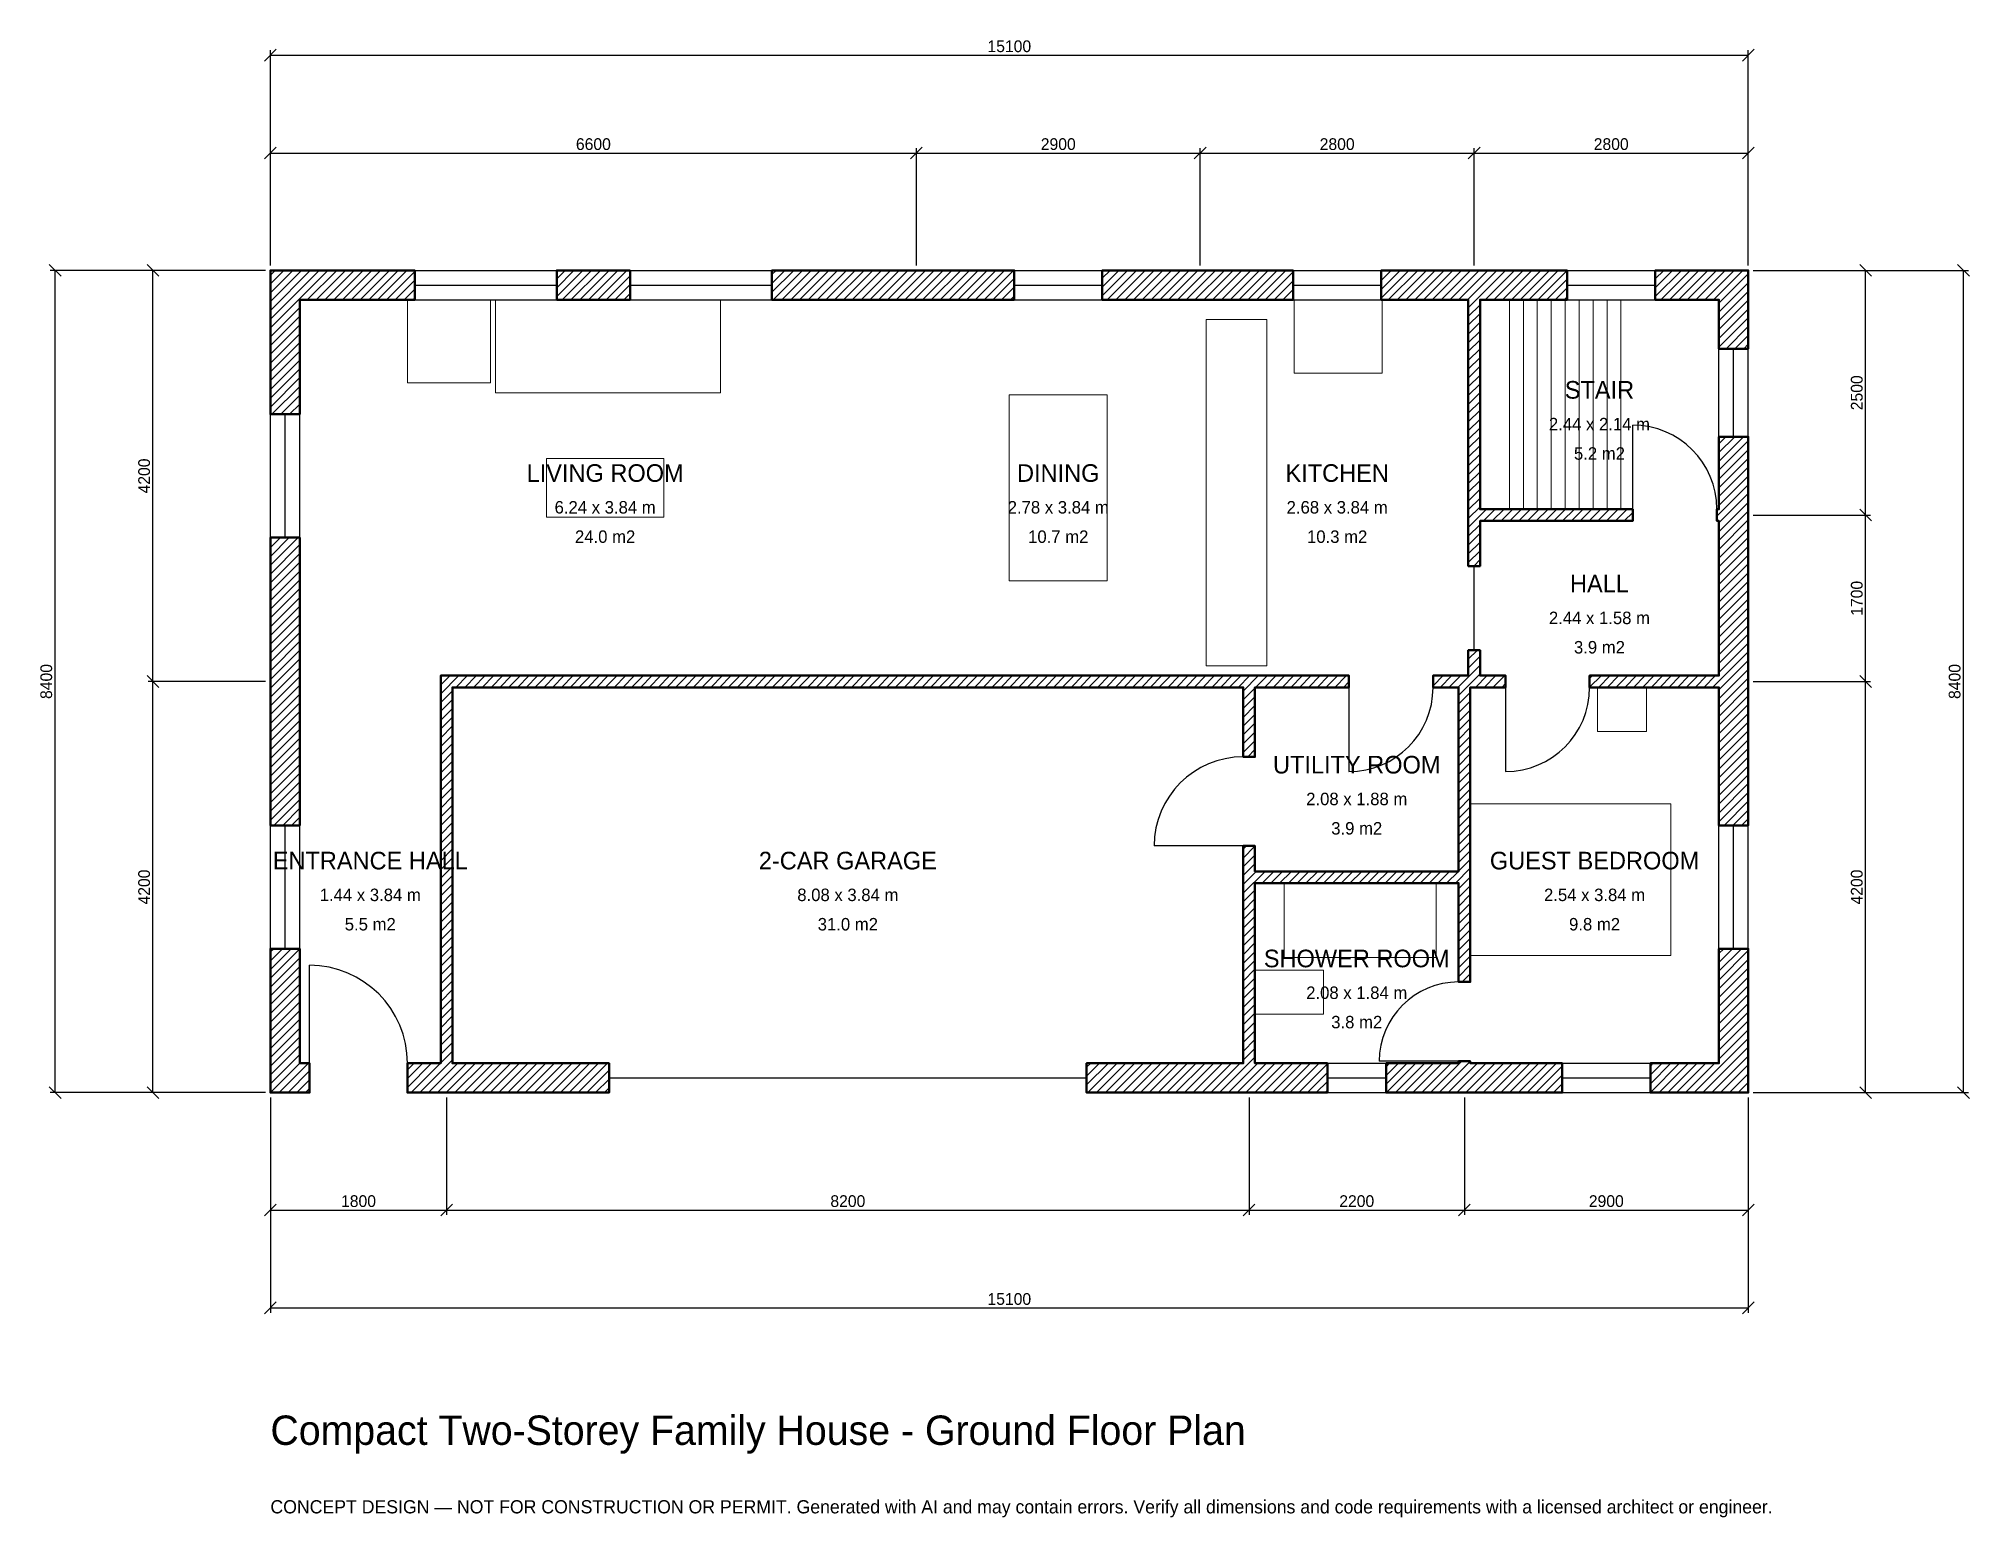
# Model space of a CAD drawing. Header units: millimetres. Extents: x -2369 to 17360, y -4341 to 10769.
import ezdxf
from ezdxf.enums import TextEntityAlignment as Align

# ---------------------------------------------------------------- set-up
doc = ezdxf.new("R2010")
doc.units = ezdxf.units.MM
doc.linetypes.add('DASHED', pattern=[1.524, 1.27, -0.254])
for name, color, linetype, lineweight in [('A-ANNO-DIMS', 1, 'Continuous', 13), ('A-ANNO-TEXT', 7, 'Continuous', 18), ('A-AREA-IDEN', 7, 'Continuous', 18), ('A-DOOR', 2, 'Continuous', 25), ('A-FLOR-FIXT', 9, 'Continuous', 13), ('A-FLOR-STRS', 3, 'Continuous', 18), ('A-FURN', 9, 'Continuous', 13), ('A-GLAZ', 4, 'Continuous', 25), ('A-WALL', 7, 'Continuous', 50), ('A-WALL-PATT', 8, 'Continuous', 13)]:
    doc.layers.add(name, color=color, linetype=linetype, lineweight=lineweight)
doc.dimstyles.new('PLAN', dxfattribs={"dimtxt": 120, "dimasz": 80, "dimexe": 50, "dimexo": 50, "dimgap": 30, "dimtad": 1, "dimdec": 0, "dimtsz": 60, "dimcen": 2.5, "dimclrd": 1, "dimclre": 1, "dimazin": 3, "dimtfac": 1, "dimtmove": 0, "dimatfit": 3})

msp = doc.modelspace()

# ---------------------------------------------------------------- hatches: boundary and pattern name
at = {"layer": 'A-WALL-PATT'}
h = msp.add_hatch(dxfattribs=at)
h.set_pattern_fill('ANSI31', color=8, scale=20)
h.paths.add_polyline_path([(9940, -0.001), (9940, 0), (9850, 0), (8340, 0), (8340, 300), (9850, 300), (9940, 300), (9940, 2140), (9940, 2260), (9940, 2520), (10060, 2520), (10060, 2260), (12140, 2260), (12140, 4140), (11880, 4140), (11880, 4260), (12140, 4260), (12240, 4260), (12240, 4520), (12360, 4520), (12360, 4260), (12620, 4260), (12620, 4140), (12360, 4140), (12260, 4140), (12260, 2260), (12260, 2140), (12260, 1130), (12140, 1130), (12140, 2140), (10060, 2140), (10060, 300), (10150, 300), (10800, 300), (10800, 0), (10150, 0), (10060, 0), (10060, -0.001), (9940, -0.001)])
h.paths.add_polyline_path([(1950, 0), (1860, 0), (1860, -0.001), (1740, -0.001), (1740, 0), (1650, 0), (1400, 0), (1400, 300), (1650, 300), (1740, 300), (1740, 4140), (1740, 4260), (1860, 4260), (6540, 4260), (6660, 4260), (9440, 4260), (9560, 4260), (9940, 4260), (10060, 4260), (11020, 4260), (11020, 4140), (10060, 4140), (10060, 3430), (9940, 3430), (9940, 4140), (9560, 4140), (9440, 4140), (6660, 4140), (6540, 4140), (1860, 4140), (1860, 300), (1950, 300), (3460, 300), (3460, 0), (1950, 0)])
h.paths.add_polyline_path([(300, 0), (300, -0.001), (0, -0.001), (0, 0), (-0.001, 0), (-0.001, 300), (0, 300), (0, 1470), (300, 1470), (300, 300), (400, 300), (400, 0), (300, 0)])
h.paths.add_polyline_path([(0, 4050), (0, 4350), (0, 5670), (300, 5670), (300, 4350), (300, 4050), (300, 2730), (0, 2730), (0, 4050)])
h.paths.add_polyline_path([(0, 8100), (-0.001, 8100), (-0.001, 8400), (0, 8400), (0, 8400.001), (300, 8400.001), (300, 8400), (1475, 8400), (1475, 8100), (300, 8100), (300, 6930), (0, 6930), (0, 8100)])
h.paths.add_polyline_path([(3675, 8400), (3675, 8100), (2925, 8100), (2925, 8400), (3675, 8400)])
h.paths.add_polyline_path([(6450, 8400), (6750, 8400), (7600, 8400), (7600, 8100), (6750, 8100), (6450, 8100), (5125, 8100), (5125, 8400), (6450, 8400)])
h.paths.add_polyline_path([(9350, 8400), (9650, 8400), (10450, 8400), (10450, 8100), (9650, 8100), (9350, 8100), (8500, 8100), (8500, 8400), (9350, 8400)])
h.paths.add_polyline_path([(12150, 8400), (12240, 8400), (12240, 8400.001), (12360, 8400.001), (12360, 8400), (12450, 8400), (13250, 8400), (13250, 8100), (12450, 8100), (12360, 8100), (12360, 5960), (13920, 5960), (13920, 5840), (12360, 5840), (12360, 5380), (12240, 5380), (12240, 5840), (12240, 5960), (12240, 8100), (12150, 8100), (11350, 8100), (11350, 8400), (12150, 8400)])
h.paths.add_polyline_path([(14800, 8400), (14800, 8400.001), (15100, 8400.001), (15100, 8400), (15100.001, 8400), (15100.001, 8100), (15100, 8100), (15100, 7600), (14800, 7600), (14800, 8100), (14150, 8100), (14150, 8400), (14800, 8400)])
h.paths.add_polyline_path([(15100, 6050), (15100, 5960), (15100.001, 5960), (15100.001, 5840), (15100, 5840), (15100, 5750), (15100, 4260), (15100.001, 4260), (15100.001, 4140), (15100, 4140), (15100, 4050), (15100, 4050), (15100, 2730), (14800, 2730), (14800, 4140), (13480, 4140), (13480, 4260), (14800, 4260), (14800, 4350), (14800, 4350), (14800, 5750), (14800, 5840), (14780, 5840), (14780, 5960), (14800, 5960), (14800, 6050), (14800, 6700), (15100, 6700), (15100, 6050)])
h.paths.add_polyline_path([(15100, 300), (15100.001, 300), (15100.001, 0), (15100, 0), (15100, -0.001), (14800, -0.001), (14800, 0), (14100, 0), (14100, 300), (14800, 300), (14800, 1470), (15100, 1470), (15100, 300)])
h.paths.add_polyline_path([(12350, 0), (12260, 0), (12260, -0.001), (12140, -0.001), (12140, 0), (12050, 0), (11400, 0), (11400, 300), (12050, 300), (12140, 300), (12140, 320), (12260, 320), (12260, 300), (12350, 300), (13200, 300), (13200, 0), (12350, 0)])

# ---------------------------------------------------------------- linework, layer by layer
at = {"layer": 'A-DOOR'}
for p, q in [((13920, 5960), (13920, 6820)), ((12300, 4520), (12300, 5380)), ((11020, 4140), (11020, 3280)), ((12620, 4140), (12620, 3280)), ((9940, 2520), (9030, 2520)), ((400, 300), (400, 1300)), ((12140, 320), (11330, 320))]:
    msp.add_line(p, q, dxfattribs=at)
at = {"layer": 'A-DOOR', "linetype": 'DASHED'}
msp.add_line((3460, 150), (8340, 150), dxfattribs=at)
at = {"layer": 'A-DOOR'}
for centre, radius, start, end in [((13920, 5960), 860, 0, 90), ((11020, 4140), 860, 270, 360), ((12620, 4140), 860, 270, 360), ((9940, 2520), 910, 90, 180), ((400, 300), 1000, 0, 90), ((12140, 320), 810, 90, 180)]:
    msp.add_arc(centre, radius, start, end, dxfattribs=at)
at = {"layer": 'A-FLOR-FIXT'}
for points in [[(9560, 4360), (10180, 4360), (10180, 7900), (9560, 7900)], [(10360, 1380), (11910, 1380), (11910, 2140), (10360, 2140)], [(10060, 800), (10760, 800), (10760, 1250), (10060, 1250)]]:
    msp.add_lwpolyline(points, close=True, dxfattribs=at)
at = {"layer": 'A-FLOR-STRS'}
for p, q in [((12660, 5960), (12660, 8100)), ((12802.5, 5960), (12802.5, 8100)), ((12945, 5960), (12945, 8100)), ((13087.5, 5960), (13087.5, 8100)), ((13230, 5960), (13230, 8100)), ((13372.5, 5960), (13372.5, 8100)), ((13515, 5960), (13515, 8100)), ((13657.5, 5960), (13657.5, 8100)), ((13800, 5960), (13800, 8100))]:
    msp.add_line(p, q, dxfattribs=at)
at = {"layer": 'A-FURN'}
for points in [[(1400, 7250), (2250, 7250), (2250, 8100), (1400, 8100)], [(2300, 7150), (4600, 7150), (4600, 8100), (2300, 8100)], [(10460, 7350), (11360, 7350), (11360, 8100), (10460, 8100)], [(7550, 5230), (8550, 5230), (8550, 7130), (7550, 7130)], [(2820, 5880), (4020, 5880), (4020, 6480), (2820, 6480)], [(13560, 3690), (14060, 3690), (14060, 4140), (13560, 4140)], [(12260, 1400), (14310, 1400), (14310, 2950), (12260, 2950)]]:
    msp.add_lwpolyline(points, close=True, dxfattribs=at)
at = {"layer": 'A-GLAZ'}
for p, q in [((1475, 8400), (2925, 8400)), ((3675, 8400), (5125, 8400)), ((7600, 8400), (8500, 8400)), ((10450, 8400), (11350, 8400)), ((13250, 8400), (14150, 8400)), ((1475, 8250), (2925, 8250)), ((1475, 8100), (2925, 8100)), ((3675, 8250), (5125, 8250)), ((3675, 8100), (5125, 8100)), ((7600, 8250), (8500, 8250)), ((7600, 8100), (8500, 8100)), ((10450, 8250), (11350, 8250)), ((10450, 8100), (11350, 8100)), ((13250, 8250), (14150, 8250)), ((13250, 8100), (14150, 8100)), ((14800, 6700), (14800, 7600)), ((14950, 6700), (14950, 7600)), ((15100, 6700), (15100, 7600)), ((0, 5670), (0, 6930)), ((150, 5670), (150, 6930)), ((300, 5670), (300, 6930)), ((0, 1470), (0, 2730)), ((150, 1470), (150, 2730)), ((300, 1470), (300, 2730)), ((14800, 1470), (14800, 2730)), ((14950, 1470), (14950, 2730)), ((15100, 1470), (15100, 2730)), ((10800, 300), (11400, 300)), ((13200, 300), (14100, 300)), ((10800, 150), (11400, 150)), ((10800, 0), (11400, 0)), ((13200, 150), (14100, 150)), ((13200, 0), (14100, 0))]:
    msp.add_line(p, q, dxfattribs=at)
at = {"layer": 'A-WALL'}
for points in [[(0, 8100), (-0.001, 8100), (-0.001, 8400), (0, 8400), (0, 8400.001), (300, 8400.001), (300, 8400), (1475, 8400), (1475, 8100), (300, 8100), (300, 6930), (0, 6930), (0, 8100)], [(3675, 8400), (3675, 8100), (2925, 8100), (2925, 8400), (3675, 8400)], [(6450, 8400), (6750, 8400), (7600, 8400), (7600, 8100), (6750, 8100), (6450, 8100), (5125, 8100), (5125, 8400), (6450, 8400)], [(9350, 8400), (9650, 8400), (10450, 8400), (10450, 8100), (9650, 8100), (9350, 8100), (8500, 8100), (8500, 8400), (9350, 8400)], [(12150, 8400), (12240, 8400), (12240, 8400.001), (12360, 8400.001), (12360, 8400), (12450, 8400), (13250, 8400), (13250, 8100), (12450, 8100), (12360, 8100), (12360, 5960), (13920, 5960), (13920, 5840), (12360, 5840), (12360, 5380), (12240, 5380), (12240, 5840), (12240, 5960), (12240, 8100), (12150, 8100), (11350, 8100), (11350, 8400), (12150, 8400)], [(14800, 8400), (14800, 8400.001), (15100, 8400.001), (15100, 8400), (15100.001, 8400), (15100.001, 8100), (15100, 8100), (15100, 7600), (14800, 7600), (14800, 8100), (14150, 8100), (14150, 8400), (14800, 8400)], [(15100, 6050), (15100, 5960), (15100.001, 5960), (15100.001, 5840), (15100, 5840), (15100, 5750), (15100, 4260), (15100.001, 4260), (15100.001, 4140), (15100, 4140), (15100, 4050), (15100, 4050), (15100, 2730), (14800, 2730), (14800, 4140), (13480, 4140), (13480, 4260), (14800, 4260), (14800, 4350), (14800, 4350), (14800, 5750), (14800, 5840), (14780, 5840), (14780, 5960), (14800, 5960), (14800, 6050), (14800, 6700), (15100, 6700), (15100, 6050)], [(0, 4050), (0, 4350), (0, 5670), (300, 5670), (300, 4350), (300, 4050), (300, 2730), (0, 2730), (0, 4050)], [(9940, -0.001), (9940, 0), (9850, 0), (8340, 0), (8340, 300), (9850, 300), (9940, 300), (9940, 2140), (9940, 2260), (9940, 2520), (10060, 2520), (10060, 2260), (12140, 2260), (12140, 4140), (11880, 4140), (11880, 4260), (12140, 4260), (12240, 4260), (12240, 4520), (12360, 4520), (12360, 4260), (12620, 4260), (12620, 4140), (12360, 4140), (12260, 4140), (12260, 2260), (12260, 2140), (12260, 1130), (12140, 1130), (12140, 2140), (10060, 2140), (10060, 300), (10150, 300), (10800, 300), (10800, 0), (10150, 0), (10060, 0), (10060, -0.001), (9940, -0.001)], [(1950, 0), (1860, 0), (1860, -0.001), (1740, -0.001), (1740, 0), (1650, 0), (1400, 0), (1400, 300), (1650, 300), (1740, 300), (1740, 4140), (1740, 4260), (1860, 4260), (6540, 4260), (6660, 4260), (9440, 4260), (9560, 4260), (9940, 4260), (10060, 4260), (11020, 4260), (11020, 4140), (10060, 4140), (10060, 3430), (9940, 3430), (9940, 4140), (9560, 4140), (9440, 4140), (6660, 4140), (6540, 4140), (1860, 4140), (1860, 300), (1950, 300), (3460, 300), (3460, 0), (1950, 0)], [(300, 0), (300, -0.001), (0, -0.001), (0, 0), (-0.001, 0), (-0.001, 300), (0, 300), (0, 1470), (300, 1470), (300, 300), (400, 300), (400, 0), (300, 0)], [(15100, 300), (15100.001, 300), (15100.001, 0), (15100, 0), (15100, -0.001), (14800, -0.001), (14800, 0), (14100, 0), (14100, 300), (14800, 300), (14800, 1470), (15100, 1470), (15100, 300)], [(12350, 0), (12260, 0), (12260, -0.001), (12140, -0.001), (12140, 0), (12050, 0), (11400, 0), (11400, 300), (12050, 300), (12140, 300), (12140, 320), (12260, 320), (12260, 300), (12350, 300), (13200, 300), (13200, 0), (12350, 0)]]:
    msp.add_lwpolyline(points, close=True, dxfattribs=at)

# ---------------------------------------------------------------- texts
at = {"layer": 'A-ANNO-TEXT'}
for s, height, p in [('Compact Two-Storey Family House - Ground Floor Plan', 300, (0, -3600)), ('CONCEPT DESIGN — NOT FOR CONSTRUCTION OR PERMIT. Generated with AI and may contain errors. Verify all dimensions and code requirements with a licensed architect or engineer.', 135, (0, -4300))]:
    msp.add_text(s, height=height, dxfattribs=at).set_placement(p)
at = {"layer": 'A-AREA-IDEN'}
for s, height, p in [('STAIR', 180, (13580, 7180)), ('2.44 x 2.14 m', 127.5, (13580, 6830)), ('5.2 m2', 127.5, (13580, 6530)), ('LIVING ROOM', 180, (3420, 6330)), ('DINING', 180, (8050, 6330)), ('KITCHEN', 180, (10900, 6330)), ('6.24 x 3.84 m', 127.5, (3420, 5980)), ('2.78 x 3.84 m', 127.5, (8050, 5980)), ('2.68 x 3.84 m', 127.5, (10900, 5980)), ('24.0 m2', 127.5, (3420, 5680)), ('10.7 m2', 127.5, (8050, 5680)), ('10.3 m2', 127.5, (10900, 5680)), ('HALL', 180, (13580, 5200)), ('2.44 x 1.58 m', 127.5, (13580, 4850)), ('3.9 m2', 127.5, (13580, 4550)), ('UTILITY ROOM', 180, (11100, 3350)), ('2.08 x 1.88 m', 127.5, (11100, 3000)), ('3.9 m2', 127.5, (11100, 2700)), ('ENTRANCE HALL', 180, (1020, 2370)), ('2-CAR GARAGE', 180, (5900, 2370)), ('GUEST BEDROOM', 180, (13530, 2370)), ('1.44 x 3.84 m', 127.5, (1020, 2020)), ('8.08 x 3.84 m', 127.5, (5900, 2020)), ('2.54 x 3.84 m', 127.5, (13530, 2020)), ('5.5 m2', 127.5, (1020, 1720)), ('31.0 m2', 127.5, (5900, 1720)), ('9.8 m2', 127.5, (13530, 1720)), ('SHOWER ROOM', 180, (11100, 1370)), ('2.08 x 1.84 m', 127.5, (11100, 1020)), ('3.8 m2', 127.5, (11100, 720))]:
    msp.add_text(s, height=height, dxfattribs=at).set_placement(p, align=Align.MIDDLE_CENTER)

# ---------------------------------------------------------------- dimensions: what is measured, and where the dimension line sits
at = {"layer": 'A-ANNO-DIMS'}
for base, p1, p2, text in [((0, 10600), (0, 8400), (15100, 8400), '15100'), ((0, 9600), (0, 8400), (6600, 8400), '6600'), ((6600, 9600), (6600, 8400), (9500, 8400), '2900'), ((9500, 9600), (9500, 8400), (12300, 8400), '2800'), ((12300, 9600), (12300, 8400), (15100, 8400), '2800'), ((0, -1200), (0, 0), (1800, 0), '1800'), ((0, -2200), (0, 0), (15100, 0), '15100'), ((1800, -1200), (1800, 0), (10000, 0), '8200'), ((10000, -1200), (10000, 0), (12200, 0), '2200'), ((12200, -1200), (12200, 0), (15100, 0), '2900')]:
    msp.add_linear_dim(base=base, p1=p1, p2=p2, text=text, dimstyle='PLAN', dxfattribs=at).render()
for base, p1, p2, text in [((-2200, 0), (0, 0), (0, 8400), '8400'), ((-1200, 4200), (0, 4200), (0, 8400), '4200'), ((16300, 5900), (15100, 5900), (15100, 8400), '2500'), ((17300, 0), (15100, 0), (15100, 8400), '8400'), ((16300, 4200), (15100, 4200), (15100, 5900), '1700'), ((-1200, 0), (0, 0), (0, 4200), '4200'), ((16300, 0), (15100, 0), (15100, 4200), '4200')]:
    msp.add_linear_dim(base=base, p1=p1, p2=p2, angle=90, text=text, dimstyle='PLAN', dxfattribs=at).render()

doc.saveas('drawing.dxf')
